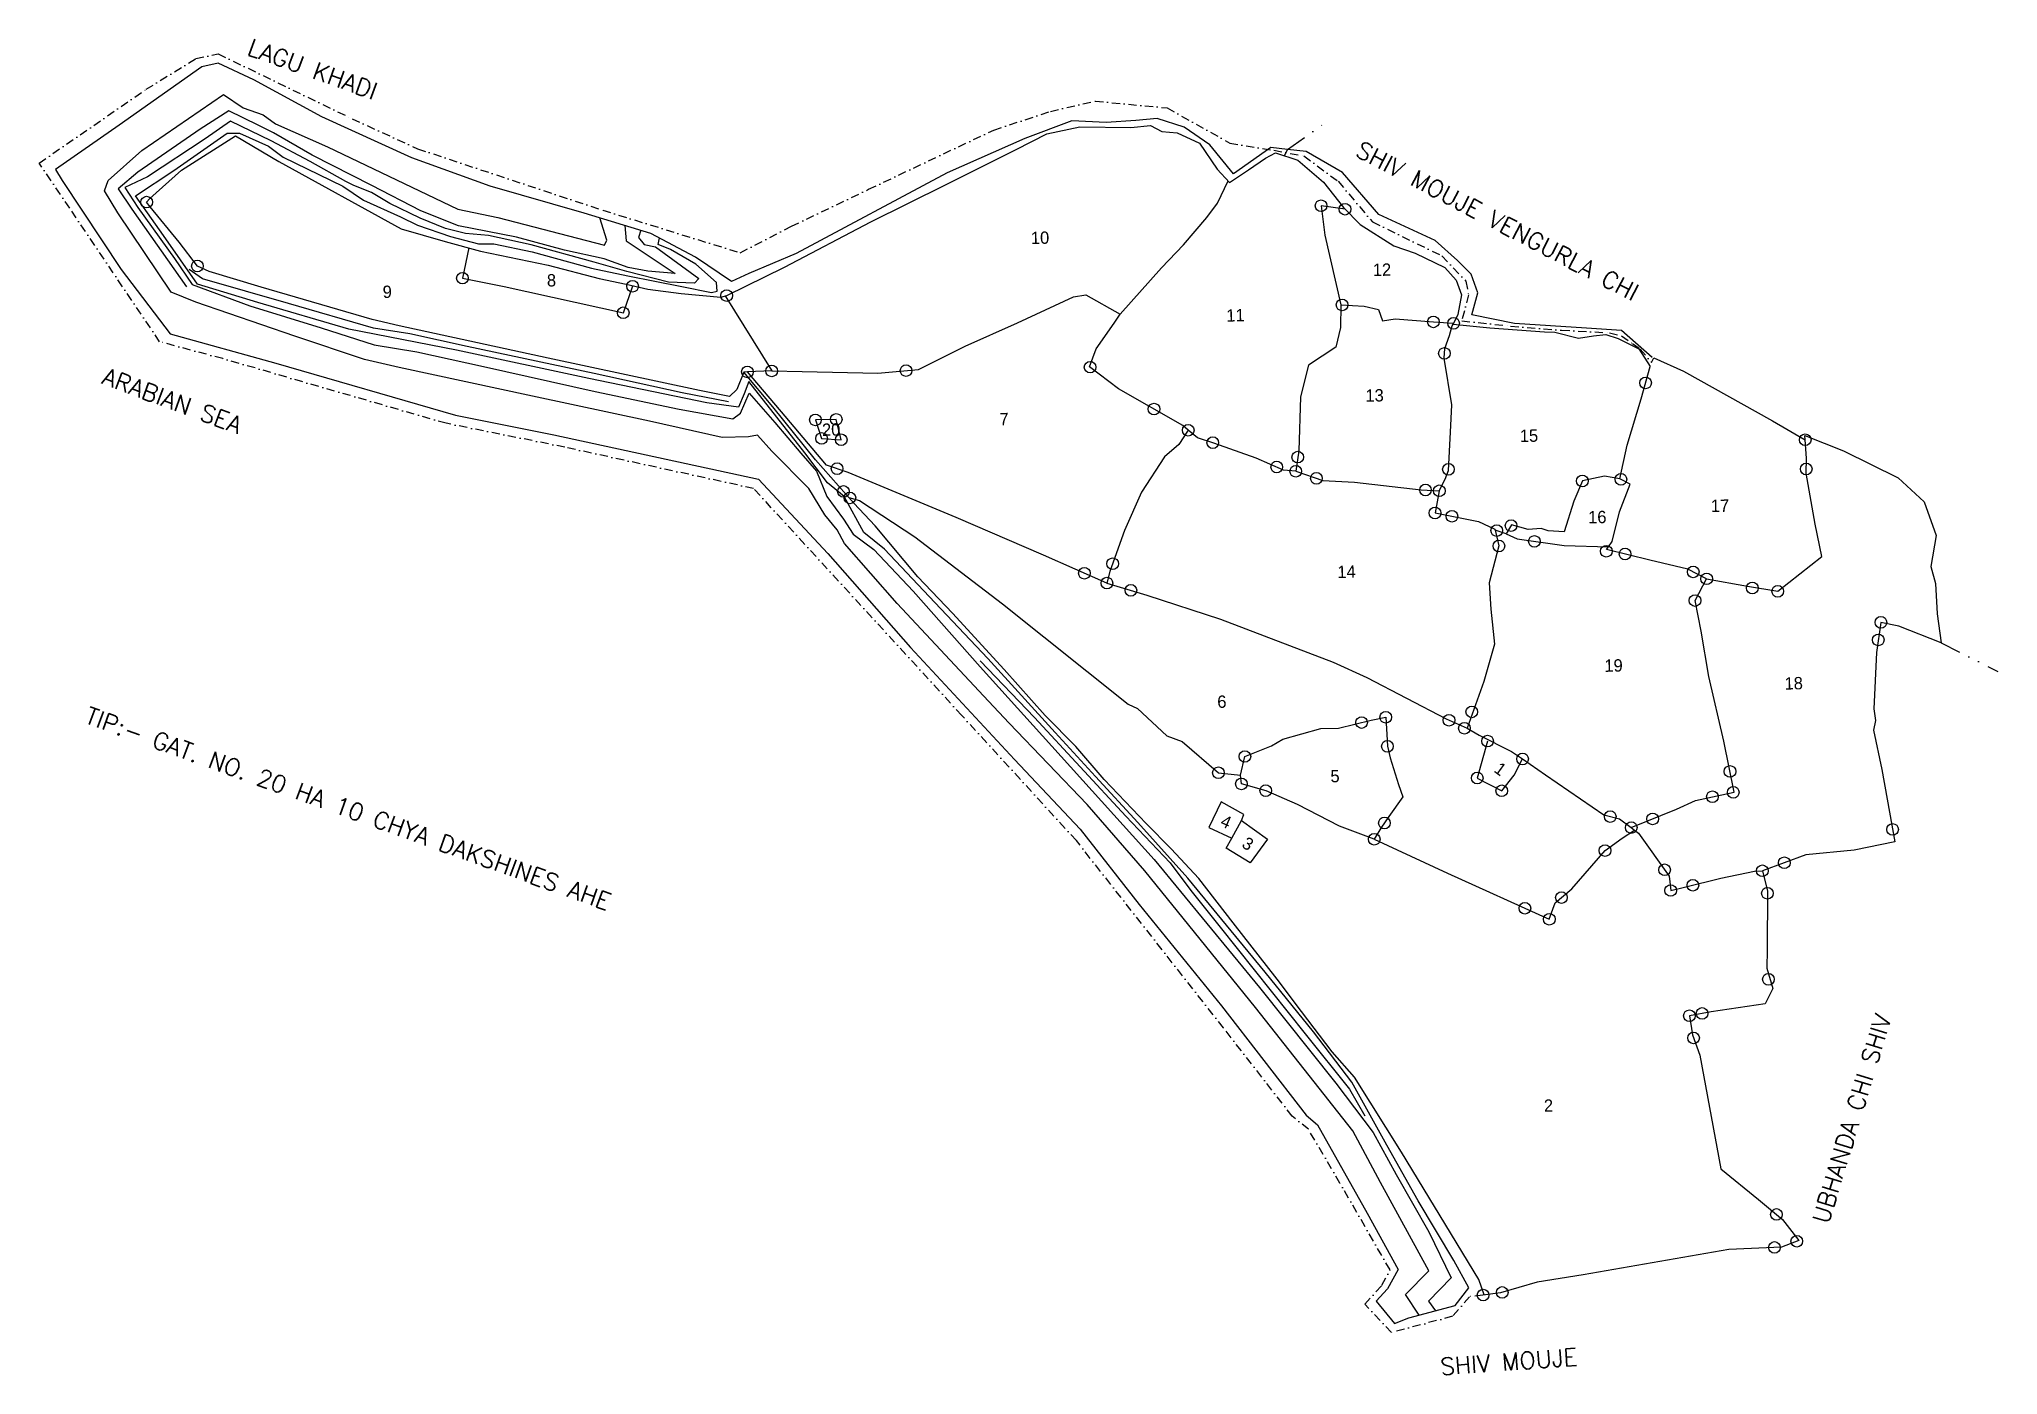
# Model space of a CAD drawing. Header units: metres. Extents: x 352123 to 353315, y 1752863 to 1753676.
import ezdxf
from ezdxf.enums import TextEntityAlignment as Align

# ---------------------------------------------------------------- set-up
doc = ezdxf.new("R2010")
doc.units = ezdxf.units.M
doc.linetypes.add('DASHDOT', pattern=[1, 0.5, -0.25, 0, -0.25])
doc.linetypes.add('DIVIDE', pattern=[31.75, 12.7, -6.35, 0, -6.35, 0, -6.35])
for name, color, linetype in [('LINE_WATER', 4, 'Continuous'), ('POLY_PARCEL', 6, 'Continuous'), ('POLY_WATER', 4, 'Continuous'), ('TEXT_MAPOUT', 7, 'Continuous'), ('TEXT_PARCEL', 7, 'Continuous'), ('V_BOUND_LINE', 7, 'Continuous'), ('V_BOUND_STREAM_LINE', 7, 'DASHDOT'), ('V_DIVIDE_LINE', 7, 'DIVIDE')]:
    doc.layers.add(name, color=color, linetype=linetype)
doc.styles.get("Standard").update_dxf_attribs({"font": 'simplex.shx'})
doc.styles.add('TEXT_MAP', font='', dxfattribs={"height": 0.12})
doc.styles.get('TEXT_MAP').set_extended_font_data('Kruti Dev 050')

msp = doc.modelspace()

# ---------------------------------------------------------------- linework, layer by layer
for centre in [(352188.3, 1753576.8), (352903.4, 1753574.6), (352918, 1753572.5), (352219.2, 1753537.9), (352380.6, 1753530.5), (352484.2, 1753525.6), (352541.5, 1753519.9), (352478.5, 1753509.4), (352916.2, 1753514.2), (352971.8, 1753503.9), (352984.1, 1753503), (352978.5, 1753484.7), (352554.1, 1753473.4), (352568.9, 1753474), (352650.7, 1753474.2), (352762.8, 1753476.3), (353101, 1753466.7), (352595.5, 1753444.2), (352608.2, 1753444.5), (352801.7, 1753450.8), (352599.3, 1753432.9), (352611.2, 1753432.1), (352822.5, 1753437.9), (353198.2, 1753432.1), (352837.5, 1753430.3), (352889.2, 1753421.5), (352608.7, 1753414.5), (352876.4, 1753415.5), (352888, 1753412.9), (352900.6, 1753408.6), (352981, 1753414.1), (353086, 1753408), (353198.8, 1753414.3), (352612.6, 1753400.6), (352616.5, 1753396.7), (352967, 1753401.5), (352975.4, 1753401), (353062.5, 1753407), (352972.8, 1753387.5), (352983.1, 1753385.5), (353010.4, 1753376.8), (353019.1, 1753379.8), (353011.7, 1753367.4), (353033.3, 1753370.2), (353077.1, 1753364.2), (353088.5, 1753362.5), (352759.3, 1753350.8), (352776.5, 1753356.6), (353130, 1753351.6), (352773, 1753344.8), (352787.6, 1753340.4), (353138.2, 1753347.4), (353166, 1753341.8), (353181.5, 1753339.8), (353131.1, 1753334.2), (353244.3, 1753320.9), (353242.7, 1753310.2), (352995.2, 1753266.4), (352928.1, 1753259.9), (352942.8, 1753263.1), (352981.3, 1753261.3), (352990.7, 1753256.4), (352943.8, 1753245.4), (353004.8, 1753248.6), (352840.9, 1753229.3), (352857, 1753239.2), (353026.1, 1753237.7), (353152.4, 1753230.1), (352854.9, 1753222.5), (352869.7, 1753218.4), (352998.5, 1753226.1), (353013.4, 1753218.3), (353154.4, 1753217.4), (353141.7, 1753214.7), (352942, 1753198.7), (353079.5, 1753202.6), (353092.3, 1753195.9), (353105.3, 1753201.2), (353251.4, 1753194.8), (352935.8, 1753188.8), (353076.3, 1753181.9), (353112.6, 1753170.2), (353172.1, 1753169.6), (353185.5, 1753174.5), (353116.3, 1753157.6), (353129.8, 1753160.8), (353027.5, 1753146.8), (353049.8, 1753153.3), (353175.2, 1753155.9), (353042.4, 1753140.1), (353175.8, 1753103.5), (353127.7, 1753081.3), (353135.4, 1753082.7), (353130.2, 1753067.8), (353180.7, 1752960.3), (353193.1, 1752944), (353179.5, 1752940.2), (353002.1, 1752911.2), (353013.7, 1752912.8)]:
    msp.add_circle(centre, 3.55)
at = {"layer": 'LINE_WATER'}
for p, q in [((352231.8, 1753661.5), (352222, 1753659.1)), ((352253.6, 1753651.3), (352231.8, 1753661.5)), ((352222, 1753659.1), (352171.5, 1753623.6)), ((352295, 1753628.8), (352253.6, 1753651.3)), ((352185.3, 1753608.2), (352235.1, 1753642.3)), ((352235.1, 1753642.3), (352247, 1753634.3)), ((352238.3, 1753632.5), (352220.8, 1753621.3)), ((352239.3, 1753626.1), (352224, 1753615.4)), ((352256.3, 1753623.7), (352238.3, 1753632.5)), ((352264.1, 1753614.1), (352239.3, 1753626.1)), ((352247, 1753634.3), (352259.3, 1753629.9)), ((352259.3, 1753629.9), (352266.8, 1753624.5)), ((352349.8, 1753603.8), (352295, 1753628.8)), ((352751.7, 1753626.4), (352723, 1753615.5)), ((352772.6, 1753625.4), (352751.7, 1753626.4)), ((352790.7, 1753626.5), (352772.6, 1753625.4)), ((352803.7, 1753627.8), (352790.7, 1753626.5)), ((352820.1, 1753622.5), (352803.7, 1753627.8)), ((352171.5, 1753623.6), (352132.8, 1753596.7)), ((352220.8, 1753621.3), (352182.9, 1753595.1)), ((352224, 1753615.4), (352188.9, 1753592.2)), ((352204.9, 1753596.1), (352237.3, 1753618.8)), ((352237.3, 1753618.8), (352244.8, 1753618.8)), ((352244.8, 1753618.8), (352262.5, 1753610.8)), ((352265.5, 1753619.1), (352256.3, 1753623.7)), ((352287.9, 1753601.5), (352264.1, 1753614.1)), ((352289, 1753605.5), (352265.5, 1753619.1)), ((352266.8, 1753624.5), (352298.5, 1753610.5)), ((352723, 1753615.5), (352675.8, 1753594.6)), ((352835.7, 1753611.6), (352820.1, 1753622.5)), ((352164.9, 1753590), (352185.3, 1753608.2)), ((352262.5, 1753610.8), (352271.5, 1753604.2)), ((352271.5, 1753604.2), (352307.8, 1753586.5)), ((352325.5, 1753587), (352289, 1753605.5)), ((352298.5, 1753610.5), (352377.7, 1753572.5)), ((352397.5, 1753586.6), (352349.8, 1753603.8)), ((352850, 1753594.1), (352835.7, 1753611.6)), ((352872.9, 1753610), (352850, 1753594.1)), ((352882.9, 1753608.9), (352872.9, 1753610)), ((352132.8, 1753596.7), (352136.8, 1753589.9)), ((352136.8, 1753589.9), (352172.8, 1753535.7)), ((352162.7, 1753583.7), (352164.9, 1753590)), ((352182.9, 1753595.1), (352170.9, 1753584.9)), ((352188.9, 1753592.2), (352175.1, 1753585.7)), ((352181.5, 1753580.7), (352204.9, 1753596.1)), ((352309.5, 1753589.4), (352287.9, 1753601.5)), ((352675.8, 1753594.6), (352583.7, 1753545.6)), ((352170.7, 1753570.2), (352162.7, 1753583.7)), ((352170.9, 1753584.9), (352179.2, 1753572.5)), ((352175.1, 1753585.7), (352182.9, 1753573.5)), ((352198.6, 1753556.5), (352181.5, 1753580.7)), ((352307.8, 1753586.5), (352320.3, 1753578)), ((352314.4, 1753586.9), (352309.5, 1753589.4)), ((352325.3, 1753582.7), (352314.4, 1753586.9)), ((352320.3, 1753578), (352342.9, 1753567.8)), ((352336.4, 1753576), (352325.3, 1753582.7)), ((352355.3, 1753571.6), (352325.5, 1753587)), ((352454.7, 1753570.1), (352397.5, 1753586.6)), ((352203.3, 1753521.9), (352170.7, 1753570.2)), ((352179.2, 1753572.5), (352212.5, 1753525.3)), ((352182.9, 1753573.5), (352205.2, 1753542.4)), ((352354.8, 1753567), (352336.4, 1753576)), ((352342.9, 1753567.8), (352353.2, 1753562.8)), ((352370.2, 1753560.8), (352354.8, 1753567)), ((352378.2, 1753562.3), (352355.3, 1753571.6)), ((352377.7, 1753572.5), (352402.2, 1753567.4)), ((352402.2, 1753567.4), (352467.1, 1753550.6)), ((352495.3, 1753557.8), (352454.7, 1753570.1)), ((352468.5, 1753553.7), (352464.3, 1753567.2)), ((352219.3, 1753526.9), (352198.6, 1753556.5)), ((352353.2, 1753562.8), (352373.3, 1753555.9)), ((352382.5, 1753557.7), (352370.2, 1753560.8)), ((352373.3, 1753555.9), (352390.3, 1753551.4)), ((352413.5, 1753555.4), (352378.2, 1753562.3)), ((352396.5, 1753556.4), (352382.5, 1753557.7)), ((352422.5, 1753550.7), (352396.5, 1753556.4)), ((352442.7, 1753547.5), (352413.5, 1753555.4)), ((352479.5, 1753562.6), (352480.2, 1753553.3)), ((352489.3, 1753559.7), (352487.7, 1753555.2)), ((352487.7, 1753555.2), (352491.2, 1753551)), ((352522.6, 1753543.3), (352495.3, 1753557.8)), ((352499.7, 1753551), (352500.5, 1753555.1)), ((352205.2, 1753542.4), (352216, 1753526.7)), ((352390.3, 1753551.4), (352399.7, 1753551.4)), ((352399.7, 1753551.4), (352423, 1753546.5)), ((352460.8, 1753540.3), (352422.5, 1753550.7)), ((352423, 1753546.5), (352459.2, 1753536.5)), ((352466.8, 1753542.3), (352442.7, 1753547.5)), ((352481.4, 1753537), (352466.8, 1753542.3)), ((352467.1, 1753550.6), (352468.5, 1753553.7)), ((352480.2, 1753553.3), (352492.4, 1753545.2)), ((352491.2, 1753551), (352498.1, 1753549.5)), ((352492.4, 1753545.2), (352510.1, 1753533.4)), ((352498.1, 1753549.5), (352524.6, 1753530.2)), ((352507.3, 1753547.9), (352499.7, 1753551)), ((352522.7, 1753539), (352507.3, 1753547.9)), ((352544.4, 1753528.4), (352522.6, 1753543.3)), ((352583.7, 1753545.6), (352555, 1753533.4)), ((352172.8, 1753535.7), (352202.6, 1753496.6)), ((352222.4, 1753530), (352214.2, 1753535.8)), ((352459.2, 1753536.5), (352481.2, 1753531.9)), ((352480.6, 1753534.6), (352460.8, 1753540.3)), ((352506, 1753528.1), (352480.6, 1753534.6)), ((352481.2, 1753531.9), (352514.1, 1753525.5)), ((352493.4, 1753534.7), (352481.4, 1753537)), ((352510.1, 1753533.4), (352493.4, 1753534.7)), ((352524.6, 1753530.2), (352521.9, 1753527.5)), ((352535.2, 1753527.8), (352522.7, 1753539)), ((352555, 1753533.4), (352544.4, 1753528.4)), ((352218.3, 1753515.8), (352203.3, 1753521.9)), ((352216, 1753526.7), (352251.2, 1753513.7)), ((352256, 1753515.7), (352219.3, 1753526.9)), ((352274.6, 1753515.1), (352222.4, 1753530)), ((352521.9, 1753527.5), (352506, 1753528.1)), ((352514.1, 1753525.5), (352532.3, 1753521.7)), ((352532.3, 1753521.7), (352535.6, 1753522.5)), ((352535.6, 1753522.5), (352535.2, 1753527.8)), ((352278.5, 1753495.1), (352218.3, 1753515.8)), ((352251.2, 1753513.7), (352294.6, 1753500.2)), ((352311.4, 1753499.5), (352256, 1753515.7)), ((352326.5, 1753500), (352274.6, 1753515.1)), ((352202.6, 1753496.6), (352267, 1753478.7)), ((352320.9, 1753480.9), (352278.5, 1753495.1)), ((352294.6, 1753500.2), (352326.8, 1753490)), ((352377, 1753486.7), (352311.4, 1753499.5)), ((352348.6, 1753496.7), (352326.5, 1753500)), ((352383.5, 1753488.8), (352348.6, 1753496.7)), ((352326.8, 1753490), (352352.9, 1753485.6)), ((352352.9, 1753485.6), (352393.5, 1753476.7)), ((352457.6, 1753469.5), (352377, 1753486.7)), ((352460.8, 1753472.4), (352383.5, 1753488.8)), ((352267, 1753478.7), (352376.3, 1753447.1)), ((352342, 1753476), (352320.9, 1753480.9)), ((352423.3, 1753458.6), (352342, 1753476)), ((352393.5, 1753476.7), (352461.4, 1753461.5)), ((352514.3, 1753460.6), (352460.8, 1753472.4)), ((352494.5, 1753443.4), (352423.3, 1753458.6)), ((352529.4, 1753454.6), (352457.6, 1753469.5)), ((352461.4, 1753461.5), (352512.5, 1753450.8)), ((352542.6, 1753455.1), (352514.3, 1753460.6)), ((352552.1, 1753460.1), (352548.6, 1753451.9)), ((352549.8, 1753448.2), (352555.2, 1753460.4)), ((352555, 1753467.5), (352552.1, 1753460.1)), ((352589, 1753424.1), (352555, 1753467.5)), ((352555.2, 1753460.4), (352570.8, 1753442.7)), ((352376.3, 1753447.1), (352436.3, 1753435)), ((352512.5, 1753450.8), (352545.2, 1753444.8)), ((352548.6, 1753451.9), (352529.4, 1753454.6)), ((352545.2, 1753444.8), (352549.8, 1753448.2)), ((352436.3, 1753435), (352560.8, 1753408)), ((352538.8, 1753433.5), (352494.5, 1753443.4)), ((352560.3, 1753434.9), (352554.8, 1753433.9)), ((352568.9, 1753425.1), (352560.3, 1753434.9)), ((352570.8, 1753442.7), (352586.6, 1753423.9)), ((352554.8, 1753433.9), (352538.8, 1753433.5)), ((352591.5, 1753402.4), (352568.9, 1753425.1)), ((352586.6, 1753423.9), (352596.2, 1753412.9)), ((352602.9, 1753405.9), (352589, 1753424.1)), ((352596.2, 1753412.9), (352602.5, 1753397.5)), ((352560.8, 1753408), (352603, 1753362.8)), ((352601.2, 1753386.4), (352591.5, 1753402.4)), ((352613, 1753397.6), (352602.9, 1753405.9)), ((352602.5, 1753397.5), (352612.7, 1753383.8)), ((352625, 1753375.6), (352613, 1753397.6)), ((352608.8, 1753377.3), (352601.2, 1753386.4)), ((352613.2, 1753369), (352608.8, 1753377.3)), ((352612.7, 1753383.8), (352618.5, 1753374.5)), ((352637.6, 1753365.5), (352625, 1753375.6)), ((352645.3, 1753332.4), (352613.2, 1753369)), ((352618.5, 1753374.5), (352631.1, 1753365.2)), ((352631.1, 1753365.2), (352655, 1753339.8)), ((352664.8, 1753336.6), (352637.6, 1753365.5)), ((352603, 1753362.8), (352653.4, 1753305.5)), ((352655, 1753339.8), (352695.8, 1753293.8)), ((352700.9, 1753272.9), (352645.3, 1753332.4)), ((352700.6, 1753298.9), (352664.8, 1753336.6)), ((352653.4, 1753305.5), (352716.8, 1753237.3)), ((352695.8, 1753297.5), (352728.9, 1753263)), ((352695.8, 1753293.8), (352745.1, 1753239.3)), ((352741.6, 1753253.9), (352700.6, 1753298.9)), ((352713.4, 1753259.6), (352700.9, 1753272.9)), ((352760.9, 1753209.9), (352713.4, 1753259.6)), ((352728.9, 1753263), (352784.6, 1753202.8)), ((352766.1, 1753227), (352741.6, 1753253.9)), ((352716.8, 1753237.3), (352756.7, 1753195)), ((352745.1, 1753239.3), (352801.8, 1753176.4)), ((352791.8, 1753199), (352766.1, 1753227)), ((352796.1, 1753169.5), (352760.9, 1753209.9)), ((352784.6, 1753202.8), (352811.6, 1753174.4)), ((352822.2, 1753165.1), (352791.8, 1753199)), ((352756.7, 1753195), (352792.7, 1753149.1)), ((352801.8, 1753176.4), (352866, 1753098.6)), ((352811.6, 1753174.4), (352824.1, 1753157.5)), ((352863.5, 1753086.4), (352796.1, 1753169.5)), ((352869.4, 1753107.9), (352822.2, 1753165.1)), ((352792.7, 1753149.1), (352842.7, 1753087.3)), ((352824.1, 1753157.5), (352842, 1753135.2)), ((352842, 1753135.2), (352893.7, 1753070.4)), ((352898.9, 1753071.5), (352869.4, 1753107.9)), ((352866, 1753098.6), (352912.5, 1753040.3)), ((352842.7, 1753087.3), (352894.4, 1753020.8)), ((352922.8, 1753011.2), (352863.5, 1753086.4)), ((352893.7, 1753070.4), (352920.8, 1753036.6)), ((352922.1, 1753040.8), (352898.9, 1753071.5)), ((352912.5, 1753040.3), (352935.2, 1753010.2)), ((352920.8, 1753036.6), (352930.1, 1753020.4)), ((352943.5, 1753002.5), (352922.1, 1753040.8)), ((352894.4, 1753020.8), (352901.2, 1753014.9)), ((352901.2, 1753014.9), (352931.4, 1752961)), ((352939.5, 1752979.8), (352922.8, 1753011.2)), ((352935.2, 1753010.2), (352949.2, 1752984.6)), ((352962.5, 1752968.6), (352943.5, 1753002.5)), ((352949.2, 1752984.6), (352969.1, 1752949.7)), ((352969.1, 1752926), (352939.5, 1752979.8)), ((352931.4, 1752961), (352950.4, 1752926.8)), ((352984.3, 1752932.3), (352962.5, 1752968.6)), ((352969.1, 1752949.7), (352982.7, 1752921.8)), ((352950.4, 1752926.8), (352943.8, 1752915)), ((352954.8, 1752911.6), (352969.1, 1752926)), ((352993.4, 1752915.7), (352984.3, 1752932.3)), ((352943.8, 1752915), (352937, 1752907.5)), ((352963.2, 1752899), (352954.8, 1752911.6)), ((352982.7, 1752921.8), (352968.9, 1752907.6)), ((352985, 1752904.9), (352993.4, 1752915.7)), ((352937, 1752907.5), (352948.1, 1752894)), ((352956.9, 1752897.3), (352985, 1752904.9)), ((352968.9, 1752907.6), (352973, 1752901.7)), ((352948.1, 1752894), (352956.9, 1752897.3))]:
    msp.add_line(p, q, dxfattribs=at)
at = {"layer": 'POLY_PARCEL'}
for p, q in [((352840.3, 1753576.1), (352846.8, 1753589.7)), ((352819.6, 1753550.9), (352833.8, 1753567.4)), ((352833.8, 1753567.4), (352840.3, 1753576.1)), ((352918, 1753572.5), (352903.4, 1753574.6)), ((352903.4, 1753574.6), (352905.8, 1753556.6)), ((352905.8, 1753556.6), (352915.5, 1753514.2)), ((352384.5, 1753548.9), (352380.6, 1753530.5)), ((352806.2, 1753536.8), (352819.6, 1753550.9)), ((352380.6, 1753530.5), (352406, 1753525.5)), ((352781, 1753508.5), (352806.2, 1753536.8)), ((352406, 1753525.5), (352478.7, 1753509.4)), ((352478.7, 1753509.4), (352484.3, 1753525.9)), ((352540.6, 1753519.7), (352568.9, 1753474)), ((352718.5, 1753503.2), (352752.6, 1753519.2)), ((352752.6, 1753519.2), (352760.2, 1753520.4)), ((352760.2, 1753520.4), (352781, 1753508.5)), ((352777.5, 1753503.1), (352781, 1753508.5)), ((352915.5, 1753514.2), (352915.3, 1753500.5)), ((352915.5, 1753514.2), (352929.7, 1753513.5)), ((352929.7, 1753513.5), (352938.4, 1753511.5)), ((352938.4, 1753511.5), (352940.9, 1753504.5)), ((352686.8, 1753489.1), (352718.5, 1753503.2)), ((352766.5, 1753487.4), (352777.5, 1753503.1)), ((352915.3, 1753500.5), (352912.5, 1753488.4)), ((352940.9, 1753504.5), (352948.6, 1753505.7)), ((352948.6, 1753505.7), (352971.8, 1753503.9)), ((352971.8, 1753503.9), (352984.1, 1753503)), ((352978.7, 1753487.6), (352981.6, 1753495.5)), ((352981.6, 1753495.5), (352983.2, 1753501.5)), ((352983.2, 1753501.5), (352983.8, 1753502.5)), ((352658.3, 1753474.9), (352686.8, 1753489.1)), ((352762.5, 1753476.5), (352766.5, 1753487.4)), ((352912.5, 1753488.4), (352895.8, 1753477.6)), ((352978.3, 1753481.7), (352978.7, 1753487.6)), ((352554.1, 1753473.4), (352551.9, 1753473.3)), ((352568.9, 1753474), (352554.1, 1753473.4)), ((352577, 1753446.5), (352554.1, 1753473.4)), ((352568.9, 1753474), (352587.4, 1753473.6)), ((352587.4, 1753473.6), (352633.5, 1753472.7)), ((352633.5, 1753472.7), (352658.3, 1753474.9)), ((352780.1, 1753463.2), (352762.5, 1753476.5)), ((352895.8, 1753477.6), (352890.8, 1753458.2)), ((352983.1, 1753453.3), (352978.3, 1753481.7)), ((353098.3, 1753457), (353103.8, 1753476.8)), ((352819.2, 1753440.7), (352780.1, 1753463.2)), ((352890.8, 1753458.2), (352889.8, 1753425.4)), ((352982.2, 1753436.8), (352983.1, 1753453.3)), ((353089.7, 1753428.7), (353098.3, 1753457)), ((352602.2, 1753416.7), (352577, 1753446.5)), ((352608.2, 1753444.5), (352595.5, 1753444.2)), ((352595.5, 1753444.2), (352599.3, 1753432.9)), ((352611.2, 1753432.1), (352608.2, 1753444.5)), ((352822.5, 1753437.9), (352816.9, 1753429.2)), ((352822.5, 1753437.9), (352819.2, 1753440.7)), ((352828.1, 1753433.3), (352822.5, 1753437.9)), ((352981, 1753413.4), (352982.2, 1753436.8)), ((352599.3, 1753432.9), (352611.2, 1753432.1)), ((352816.9, 1753429.2), (352808, 1753421.6)), ((352838.1, 1753430.1), (352828.1, 1753433.3)), ((352863.9, 1753420.8), (352838.1, 1753430.1)), ((352889.8, 1753425.4), (352888, 1753412.9)), ((353085.4, 1753408.3), (353089.7, 1753428.7)), ((353199, 1753420.8), (353198.2, 1753432.1)), ((352615.5, 1753412.2), (352602.2, 1753416.7)), ((352681.2, 1753384.7), (352615.5, 1753412.2)), ((352808, 1753421.6), (352794.1, 1753400.2)), ((352880.6, 1753413.6), (352863.9, 1753420.8)), ((352888, 1753412.9), (352880.6, 1753413.6)), ((352888, 1753412.9), (352904.5, 1753407.3)), ((352979, 1753408), (352981, 1753413.4)), ((353198.7, 1753411.7), (353199, 1753420.8)), ((353204.3, 1753380.6), (353198.7, 1753411.7)), ((352794.1, 1753400.2), (352783.8, 1753376.9)), ((352904.5, 1753407.3), (352923.8, 1753406.2)), ((352923.8, 1753406.2), (352964.4, 1753401.6)), ((352964.4, 1753401.6), (352975.4, 1753401)), ((352975.4, 1753401), (352972.8, 1753387.5)), ((352975.4, 1753401), (352979, 1753408)), ((353062.5, 1753407), (353057.3, 1753394.6)), ((353075.9, 1753409.9), (353062.5, 1753407)), ((353085.4, 1753408.3), (353075.9, 1753409.9)), ((353085.2, 1753388.2), (353091.7, 1753405.1)), ((353091.7, 1753405.1), (353085.4, 1753408.3)), ((352615.8, 1753396.9), (352622.3, 1753395.2)), ((352622.3, 1753395.2), (352656, 1753373)), ((352972.8, 1753387.5), (352999.3, 1753382.4)), ((353057.3, 1753394.6), (353051.4, 1753376.1)), ((353080.7, 1753370.2), (353085.2, 1753388.2)), ((352734.4, 1753361.8), (352681.2, 1753384.7)), ((352783.8, 1753376.9), (352774.8, 1753351.9)), ((352999.3, 1753382.4), (353009.3, 1753377.7)), ((353009.3, 1753377.7), (353009.4, 1753377.1)), ((353016.2, 1753374.9), (353009.4, 1753377.1)), ((353009.4, 1753377.1), (353011.7, 1753367.4)), ((353019.4, 1753380.3), (353016.2, 1753374.9)), ((353029.5, 1753377.4), (353019.4, 1753380.3)), ((353037.5, 1753378.1), (353029.5, 1753377.4)), ((353041.6, 1753376.6), (353037.5, 1753378.1)), ((353051.4, 1753376.1), (353041.6, 1753376.6)), ((353208.4, 1753361), (353204.3, 1753380.6)), ((352656, 1753373), (352709.4, 1753332.1)), ((353011.7, 1753367.4), (353005.8, 1753344.9)), ((353016.2, 1753374.9), (353022.8, 1753371.7)), ((353022.8, 1753371.7), (353051.5, 1753367.6)), ((353051.5, 1753367.6), (353078.5, 1753366.9)), ((353077.3, 1753365.2), (353078.5, 1753366.9)), ((353103.6, 1753358.8), (353077.3, 1753365.2)), ((353078.5, 1753366.9), (353080.7, 1753370.2)), ((352773, 1753344.8), (352734.4, 1753361.8)), ((352774.8, 1753351.9), (352773, 1753344.8)), ((353126.7, 1753353.2), (353103.6, 1753358.8)), ((353138.2, 1753347.4), (353126.7, 1753353.2)), ((353181.5, 1753339.8), (353208.4, 1753361)), ((352773, 1753344.8), (352797.4, 1753337.5)), ((353005.8, 1753344.9), (353006.8, 1753329)), ((353131.1, 1753334.2), (353138.2, 1753347.4)), ((353138.2, 1753347.4), (353163, 1753343)), ((353163, 1753343), (353181.5, 1753339.8)), ((352709.4, 1753332.1), (352786, 1753271)), ((352797.4, 1753337.5), (352842.1, 1753322.9)), ((353006.8, 1753329), (353009, 1753307.6)), ((353134.8, 1753315.5), (353131.1, 1753334.2)), ((352842.1, 1753322.9), (352910.8, 1753296.7)), ((353139.6, 1753287.9), (353134.8, 1753315.5)), ((353009, 1753307.6), (353002.6, 1753284.9)), ((352910.8, 1753296.7), (352931.2, 1753287.4)), ((352931.2, 1753287.4), (352979.5, 1753262.1)), ((353002.6, 1753284.9), (352992.3, 1753256.4)), ((353148.7, 1753248.6), (353139.6, 1753287.9)), ((352786, 1753271), (352791.7, 1753268.5)), ((352791.7, 1753268.5), (352809.5, 1753251.7)), ((352880.1, 1753249.8), (352903.2, 1753256.2)), ((352903.2, 1753256.2), (352914.1, 1753256.5)), ((352914.1, 1753256.5), (352934, 1753261.3)), ((352934, 1753261.3), (352942.8, 1753263.1)), ((352942.8, 1753263.1), (352943.8, 1753245.4)), ((352979.5, 1753262.1), (352992.3, 1753256.4)), ((352992.3, 1753256.4), (352999.7, 1753252.1)), ((352809.5, 1753251.7), (352818.8, 1753248.4)), ((352818.8, 1753248.4), (352840.9, 1753229.3)), ((352857, 1753239.2), (352873.2, 1753245.7)), ((352873.2, 1753245.7), (352880.1, 1753249.8)), ((352943.8, 1753245.4), (352945.4, 1753238.3)), ((353004.8, 1753248.6), (352998.5, 1753226.1)), ((352999.7, 1753252.1), (353019.4, 1753242.2)), ((353154.9, 1753217.5), (353148.7, 1753248.6)), ((352854.4, 1753227.8), (352857, 1753239.2)), ((352945.4, 1753238.3), (352950.5, 1753222.1)), ((353019.4, 1753242.2), (353026.1, 1753237.7)), ((353020.9, 1753227.9), (353026.1, 1753237.7)), ((353026.1, 1753237.7), (353040.1, 1753228.1)), ((352840.9, 1753229.3), (352854.4, 1753227.8)), ((352854.9, 1753222.5), (352854.4, 1753227.8)), ((352870, 1753218.3), (352854.9, 1753222.5)), ((352950.5, 1753222.1), (352953.2, 1753214.6)), ((352998.5, 1753226.1), (353013.4, 1753218.3)), ((353013.4, 1753218.3), (353020.9, 1753227.9)), ((353040.1, 1753228.1), (353075.6, 1753203.6)), ((352842.5, 1753211.5), (352835, 1753196)), ((352856.4, 1753203.8), (352842.5, 1753211.5)), ((352889, 1753209.9), (352870, 1753218.3)), ((352914.7, 1753196.8), (352889, 1753209.9)), ((352953.2, 1753214.6), (352944.6, 1753202.6)), ((353119.9, 1753207.2), (353131.5, 1753212.4)), ((353131.5, 1753212.4), (353154.9, 1753217.5)), ((352849, 1753189.5), (352854.9, 1753200.2)), ((352854.9, 1753200.2), (352856.4, 1753203.8)), ((352854.9, 1753200.2), (352870.7, 1753188.8)), ((352854.9, 1753200.2), (352854.9, 1753200.2)), ((352935.8, 1753188.8), (352914.7, 1753196.8)), ((352944.6, 1753202.6), (352939.8, 1753195.5)), ((353075.6, 1753203.6), (353085.2, 1753201.3)), ((353085.2, 1753201.3), (353092.3, 1753195.9)), ((353092.3, 1753195.9), (353119.9, 1753207.2)), ((352835, 1753196), (352849, 1753189.5)), ((352845.7, 1753183.4), (352849, 1753189.5)), ((352870.7, 1753188.8), (352860.2, 1753174.4)), ((352870.7, 1753188.8), (352870.7, 1753188.8)), ((352939.8, 1753195.5), (352935.8, 1753188.8)), ((352935.8, 1753188.8), (352980.3, 1753168.2)), ((353076.3, 1753181.9), (353086.7, 1753189.4)), ((353086.7, 1753189.4), (353094.3, 1753194.3)), ((353092.3, 1753195.9), (353094.3, 1753194.3)), ((353094.3, 1753194.3), (353096.7, 1753192.5)), ((353096.7, 1753192.5), (353115.3, 1753166.4)), ((352860.2, 1753174.4), (352845.7, 1753183.4)), ((353056, 1753158.7), (353076.3, 1753181.9)), ((352980.3, 1753168.2), (353042.4, 1753140.1)), ((353115.3, 1753166.4), (353116.3, 1753157.6)), ((353124.7, 1753159.6), (353146.8, 1753165.1)), ((353146.8, 1753165.1), (353167.3, 1753169.3)), ((353167.3, 1753169.3), (353172.1, 1753169.6)), ((353042.4, 1753140.1), (353045.9, 1753150)), ((353045.9, 1753150), (353056, 1753158.7)), ((353116.3, 1753157.6), (353124.7, 1753159.6))]:
    msp.add_line(p, q, dxfattribs=at)
at = {"layer": 'POLY_WATER'}
for p, q in [((352209.5, 1753596.2), (352242.4, 1753617.2)), ((352242.4, 1753617.2), (352268.8, 1753601.6)), ((352717.7, 1753608.9), (352736.5, 1753618.3)), ((352736.5, 1753618.3), (352756.5, 1753622.7)), ((352756.5, 1753622.7), (352787.6, 1753622.3)), ((352787.6, 1753622.3), (352799.6, 1753623.4)), ((352799.6, 1753623.4), (352806.4, 1753619.8)), ((352806.4, 1753619.8), (352815.8, 1753619.1)), ((352815.8, 1753619.1), (352829.3, 1753612.7)), ((352674.8, 1753587.3), (352717.7, 1753608.9)), ((352829.3, 1753612.7), (352840.2, 1753596.8)), ((352859.3, 1753596.5), (352869.6, 1753603.6)), ((352869.6, 1753603.6), (352875.7, 1753606.8)), ((352875.7, 1753606.8), (352889.2, 1753602.3)), ((352882.9, 1753608.9), (352880.9, 1753605)), ((352894.4, 1753607.6), (352882.9, 1753608.9)), ((352889.2, 1753602.3), (352904.9, 1753589)), ((352916.4, 1753594.9), (352894.4, 1753607.6)), ((352190.2, 1753579), (352209.5, 1753596.2)), ((352268.8, 1753601.6), (352343.2, 1753560.6)), ((352840.2, 1753596.8), (352847.7, 1753588.7)), ((352847.7, 1753588.7), (352859.3, 1753596.5)), ((352938.5, 1753569.3), (352916.4, 1753594.9)), ((352188.3, 1753576.8), (352190.2, 1753579)), ((352629.3, 1753564.8), (352674.8, 1753587.3)), ((352904.9, 1753589), (352917.1, 1753573.5)), ((352190.4, 1753573.9), (352188.3, 1753576.8)), ((352208.1, 1753552.5), (352190.4, 1753573.9)), ((352917.1, 1753573.5), (352927.3, 1753563.2)), ((352972.9, 1753553.4), (352938.5, 1753569.3)), ((352343.2, 1753560.6), (352370.1, 1753552.8)), ((352576.6, 1753537.3), (352629.3, 1753564.8)), ((352927.3, 1753563.2), (352947.7, 1753550.1)), ((352219.2, 1753537.9), (352208.1, 1753552.5)), ((352370.1, 1753552.8), (352391.5, 1753546.9)), ((352391.5, 1753546.9), (352432.7, 1753538.5)), ((352947.7, 1753550.1), (352960.8, 1753545.8)), ((352960.8, 1753545.8), (352978.8, 1753537)), ((352986.5, 1753541.3), (352972.9, 1753553.4)), ((352226.3, 1753534.6), (352219.2, 1753537.9)), ((352258.1, 1753525), (352226.3, 1753534.6)), ((352432.7, 1753538.5), (352463.8, 1753530.2)), ((352463.8, 1753530.2), (352480.2, 1753526.8)), ((352541.5, 1753519.9), (352576.6, 1753537.3)), ((352978.8, 1753537), (352985.6, 1753529.2)), ((352994.8, 1753533), (352986.5, 1753541.3)), ((352998.9, 1753521.5), (352994.8, 1753533)), ((352325.6, 1753505.3), (352258.1, 1753525)), ((352480.2, 1753526.8), (352493.4, 1753523.8)), ((352493.4, 1753523.8), (352513.8, 1753521.1)), ((352513.8, 1753521.1), (352538, 1753518.9)), ((352538, 1753518.9), (352541.5, 1753519.9)), ((352985.6, 1753529.2), (352989, 1753520.3)), ((352989, 1753520.3), (352986.7, 1753508.4)), ((352995.3, 1753508.1), (352998.9, 1753521.5)), ((352986.7, 1753508.4), (352983.8, 1753502.5)), ((353021.1, 1753502.9), (352995.3, 1753508.1)), ((352342, 1753501.5), (352325.6, 1753505.3)), ((352432.7, 1753481.8), (352342, 1753501.5)), ((352983.8, 1753502.5), (353006.1, 1753500.3)), ((353006.1, 1753500.3), (353039.5, 1753497.9)), ((353065, 1753500.1), (353021.1, 1753502.9)), ((353039.5, 1753497.9), (353045.8, 1753497.6)), ((353045.8, 1753497.6), (353060.2, 1753494)), ((353060.2, 1753494), (353069.2, 1753495.4)), ((353086.4, 1753498.6), (353065, 1753500.1)), ((353069.2, 1753495.4), (353076.8, 1753496.1)), ((353076.8, 1753496.1), (353084.4, 1753493.8)), ((353105.1, 1753482.2), (353086.4, 1753498.6)), ((353084.4, 1753493.8), (353096.8, 1753487.4)), ((353096.8, 1753487.4), (353103.8, 1753476.8)), ((352525, 1753462.1), (352432.7, 1753481.8)), ((352551.9, 1753473.3), (352547.7, 1753462.7)), ((352569.5, 1753452.1), (352551.9, 1753473.3)), ((352543.3, 1753458.4), (352525, 1753462.1)), ((352547.7, 1753462.7), (352543.3, 1753458.4)), ((352595.6, 1753419.8), (352569.5, 1753452.1)), ((352618.9, 1753393.4), (352595.6, 1753419.8)), ((352631.9, 1753379.7), (352618.9, 1753393.4)), ((352657.9, 1753348.6), (352631.9, 1753379.7)), ((352678.9, 1753326.5), (352657.9, 1753348.6)), ((352710.5, 1753292.2), (352678.9, 1753326.5)), ((352735.5, 1753264.1), (352710.5, 1753292.2)), ((352754, 1753245.3), (352735.5, 1753264.1)), ((352771.4, 1753225.2), (352754, 1753245.3)), ((352797, 1753198.4), (352771.4, 1753225.2)), ((352812.2, 1753183), (352797, 1753198.4)), ((352829, 1753165), (352812.2, 1753183)), ((352849.9, 1753137.9), (352829, 1753165)), ((352876.6, 1753103.7), (352849.9, 1753137.9)), ((352891.4, 1753084), (352876.6, 1753103.7)), ((352910.2, 1753059.3), (352891.4, 1753084)), ((352923.8, 1753043.9), (352910.2, 1753059.3)), ((352952.3, 1752998.3), (352923.8, 1753043.9)), ((352972.5, 1752965.2), (352952.3, 1752998.3)), ((352999.4, 1752920.7), (352972.5, 1752965.2)), ((353002.8, 1752911.3), (352999.4, 1752920.7))]:
    msp.add_line(p, q, dxfattribs=at)
at = {"layer": 'V_BOUND_LINE'}
for p, q in [((353104.7, 1753479.2), (353106, 1753482)), ((353106, 1753482), (353124, 1753473.9)), ((353124, 1753473.9), (353178.2, 1753443.6)), ((353178.2, 1753443.6), (353198.2, 1753432.1)), ((353198.2, 1753432.1), (353197.9, 1753434.6)), ((353197.9, 1753434.6), (353221.5, 1753425.3)), ((353221.5, 1753425.3), (353254.9, 1753408.9)), ((353254.9, 1753408.9), (353270.6, 1753394.2)), ((353270.6, 1753394.2), (353277.9, 1753373.8)), ((353277.9, 1753373.8), (353274.7, 1753355)), ((353274.7, 1753355), (353277.6, 1753344.5)), ((353277.6, 1753344.5), (353278.5, 1753326)), ((353244.3, 1753320.9), (353241.6, 1753302.5)), ((353255.3, 1753318.5), (353244.3, 1753320.9)), ((353280.9, 1753308.5), (353255.3, 1753318.5)), ((353278.5, 1753326), (353280.9, 1753308.5)), ((353241.6, 1753302.5), (353240, 1753268.2)), ((353240, 1753268.2), (353241, 1753261.1)), ((353241, 1753261.1), (353239.7, 1753255.3)), ((353239.7, 1753255.3), (353244.9, 1753231.3)), ((353244.9, 1753231.3), (353252.8, 1753187.2)), ((353252.8, 1753187.2), (353228.1, 1753182.2)), ((353198.6, 1753179.4), (353172.1, 1753169.6)), ((353228.1, 1753182.2), (353198.6, 1753179.4)), ((353172.1, 1753169.6), (353175.2, 1753157.2)), ((353175.2, 1753157.2), (353175, 1753121.6)), ((353175, 1753121.6), (353174.9, 1753110.2)), ((353174.9, 1753110.2), (353178.4, 1753097.9)), ((353178.4, 1753097.9), (353173.8, 1753088.5)), ((353140.9, 1753083.7), (353127.7, 1753081.3)), ((353127.7, 1753081.3), (353129.5, 1753069.6)), ((353173.8, 1753088.5), (353140.9, 1753083.7)), ((353129.5, 1753069.6), (353134.1, 1753057.3)), ((353134.1, 1753057.3), (353146.8, 1752988.1)), ((353146.8, 1752988.1), (353169.8, 1752969.5)), ((353169.8, 1752969.5), (353184.4, 1752957.2)), ((353184.4, 1752957.2), (353194.4, 1752944.5)), ((353151.7, 1752938.9), (353063, 1752923.6)), ((353183.8, 1752940.4), (353151.7, 1752938.9)), ((353194.4, 1752944.5), (353183.8, 1752940.4)), ((353063, 1752923.6), (353034.9, 1752919.1)), ((353012.7, 1752912.5), (353002, 1752911.2)), ((353034.9, 1752919.1), (353012.7, 1752912.5))]:
    msp.add_line(p, q, dxfattribs=at)
at = {"layer": 'V_BOUND_STREAM_LINE', "ltscale": 10}
for p, q in [((352188, 1753645.5), (352218.2, 1753664.2)), ((352218.2, 1753664.2), (352231.9, 1753667.1)), ((352231.9, 1753667.1), (352313.4, 1753627.6)), ((352122.9, 1753600.6), (352188, 1753645.5)), ((352738.7, 1753632.1), (352766, 1753638.3)), ((352766, 1753638.3), (352766, 1753638.3)), ((352766, 1753638.3), (352766, 1753638.3)), ((352766, 1753638.3), (352809.7, 1753634.2)), ((352313.4, 1753627.6), (352353.3, 1753609.3)), ((352704.1, 1753620.7), (352738.7, 1753632.1)), ((352809.7, 1753634.2), (352847.8, 1753612.8)), ((352627.9, 1753584.6), (352704.1, 1753620.7)), ((352353.3, 1753609.3), (352466, 1753571.9)), ((352847.8, 1753612.8), (352847.8, 1753612.8)), ((352847.8, 1753612.8), (352874.6, 1753608.4)), ((352874.6, 1753608.4), (352892.9, 1753604.9)), ((352892.9, 1753604.9), (352913.8, 1753589.5)), ((352141.5, 1753573.1), (352122.9, 1753600.6)), ((352581, 1753562.1), (352627.9, 1753584.6)), ((352913.8, 1753589.5), (352934.7, 1753564.8)), ((352196.2, 1753491.8), (352141.5, 1753573.1)), ((352466, 1753571.9), (352549.7, 1753546)), ((352549.7, 1753546), (352581, 1753562.1)), ((352934.7, 1753564.8), (352977, 1753544.1)), ((352549.7, 1753546), (352549.7, 1753546)), ((352549.7, 1753546), (352549.7, 1753546)), ((352977, 1753544.1), (352991.5, 1753528.7)), ((352993.2, 1753520.3), (352989.1, 1753504.5)), ((352991.5, 1753528.7), (352993.2, 1753520.3)), ((352989.1, 1753504.5), (353018.8, 1753501.3)), ((353018.8, 1753501.3), (353049.9, 1753498.8)), ((353049.9, 1753498.8), (353079.1, 1753497.3)), ((353079.1, 1753497.3), (353086.3, 1753495.4)), ((353086.3, 1753495.4), (353093.1, 1753490.8)), ((352234.6, 1753481.5), (352196.2, 1753491.8)), ((353093.1, 1753490.8), (353097.7, 1753487.3)), ((353097.7, 1753487.3), (353104.7, 1753479.2)), ((352370.7, 1753442.1), (352234.6, 1753481.5)), ((352442.9, 1753427.6), (352370.7, 1753442.1)), ((352557.9, 1753402.4), (352442.9, 1753427.6)), ((352684.7, 1753264.2), (352557.9, 1753402.4)), ((352754.4, 1753188), (352684.7, 1753264.2)), ((352844, 1753073.9), (352754.4, 1753188)), ((352885.9, 1753020.1), (352844, 1753073.9)), ((352895.7, 1753012.2), (352885.9, 1753020.1)), ((352914.9, 1752979.4), (352895.7, 1753012.2)), ((352945.4, 1752926.6), (352914.9, 1752979.4)), ((352940.5, 1752917.3), (352945.4, 1752926.6)), ((352930, 1752905.7), (352940.5, 1752917.3)), ((352993.7, 1752910.2), (352983.5, 1752898.3)), ((353002, 1752911.2), (352993.7, 1752910.2)), ((352946.3, 1752888.4), (352930, 1752905.7)), ((352983.5, 1752898.3), (352946.3, 1752888.4))]:
    msp.add_line(p, q, dxfattribs=at)
at = {"layer": 'V_DIVIDE_LINE'}
for p, q in [((352882.9, 1753608.9), (352906.1, 1753625.2)), ((353280.9, 1753308.5), (353315.5, 1753291))]:
    msp.add_line(p, q, dxfattribs=at)

# ---------------------------------------------------------------- texts
at = {"layer": 'TEXT_MAPOUT'}
for s, height, rotation, p in [('LAGU KHADI', 10.44, 340.2235, (352248.9, 1753666.8)), ('SHIV MOUJE VENGURLA CHI', 10.436, 332.3262, (352923.6, 1753605.2)), ('ARABIAN SEA', 10.436, 339.6679, (352160.3, 1753466.5)), ('TIP:- GAT. NO. 20 HA 10 CHYA DAKSHINES AHE ', 10.436, 340.2235, (352150, 1753259.8)), ('UBHANDA CHI SHIV', 10.436, 73.0197, (353212.3, 1752954)), ('SHIV MOUJE ', 10.436, 4.1592, (352976.4, 1752862.4))]:
    msp.add_text(s, height=height, rotation=rotation, dxfattribs=at).set_placement(p)
at = {"layer": 'TEXT_PARCEL', "style": 'TEXT_MAP'}
for s, rotation, p in [('10', 1.324, (352732.3, 1753555.1)), ('8', 1.324, (352434.8, 1753529.2)), ('12', 1.324, (352940.5, 1753535.7)), ('9', 1.324, (352334.8, 1753522.2)), ('11', 1.324, (352851.3, 1753507.9)), ('13', 1.324, (352936, 1753459.1)), ('7', 1.324, (352710.4, 1753444.7)), ('20', 1.324, (352605.1, 1753438.3)), ('15', 1.324, (353030, 1753434.5)), ('16', 1.324, (353071.6, 1753385)), ('17', 1.324, (353146.3, 1753391.9)), ('14', 1.324, (352918.9, 1753351.7)), ('19', 1.324, (353081.5, 1753294.6)), ('18', 1.324, (353191.2, 1753283.8)), ('6', 1.324, (352843, 1753272.6)), ('1', 324.0389, (353012.6, 1753231.6)), ('5', 1.324, (352911.9, 1753227.2)), ('4', 335.8842, (352845.6, 1753199.5)), ('3', 328.3207, (352858.9, 1753186.1)), ('2', 1.324, (353041.9, 1753026.7))]:
    msp.add_text(s, height=7.51, rotation=rotation, dxfattribs=at).set_placement(p, align=Align.MIDDLE)

doc.saveas('drawing.dxf')
